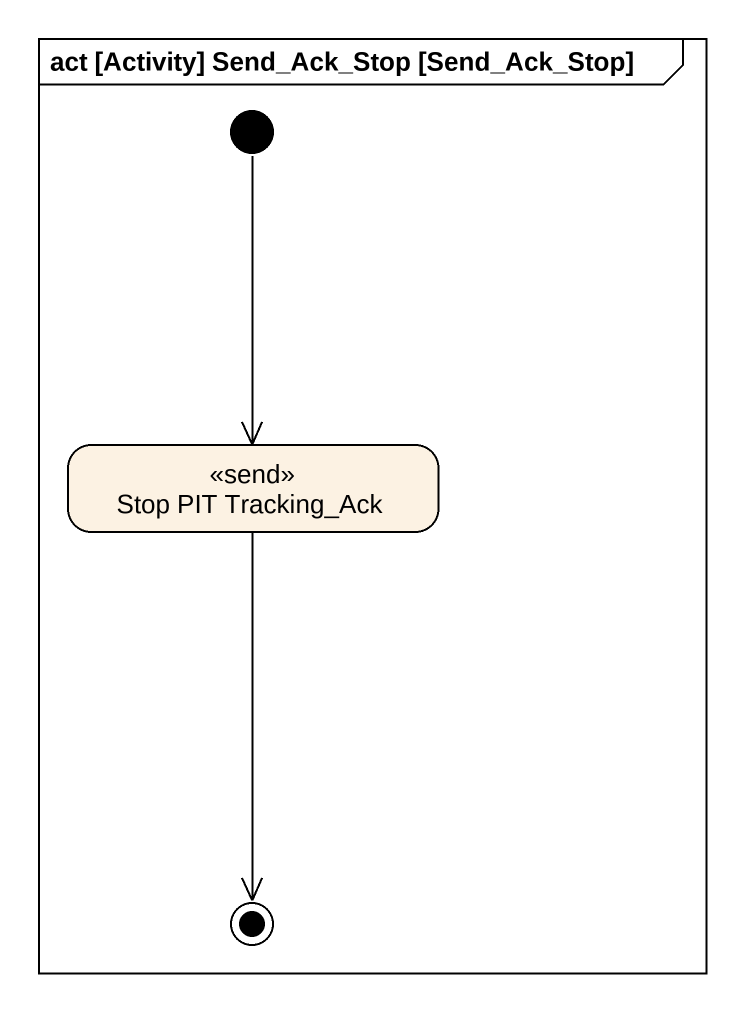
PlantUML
@startuml
mainframe act [Activity] Send_Ack_Stop [Send_Ack_Stop]
hide empty description
state "Stop PIT Tracking_Ack" as Stop_PIT_Tracking_Ack <<send>>
[*] --> Stop_PIT_Tracking_Ack
Stop_PIT_Tracking_Ack --> [*]
@enduml
